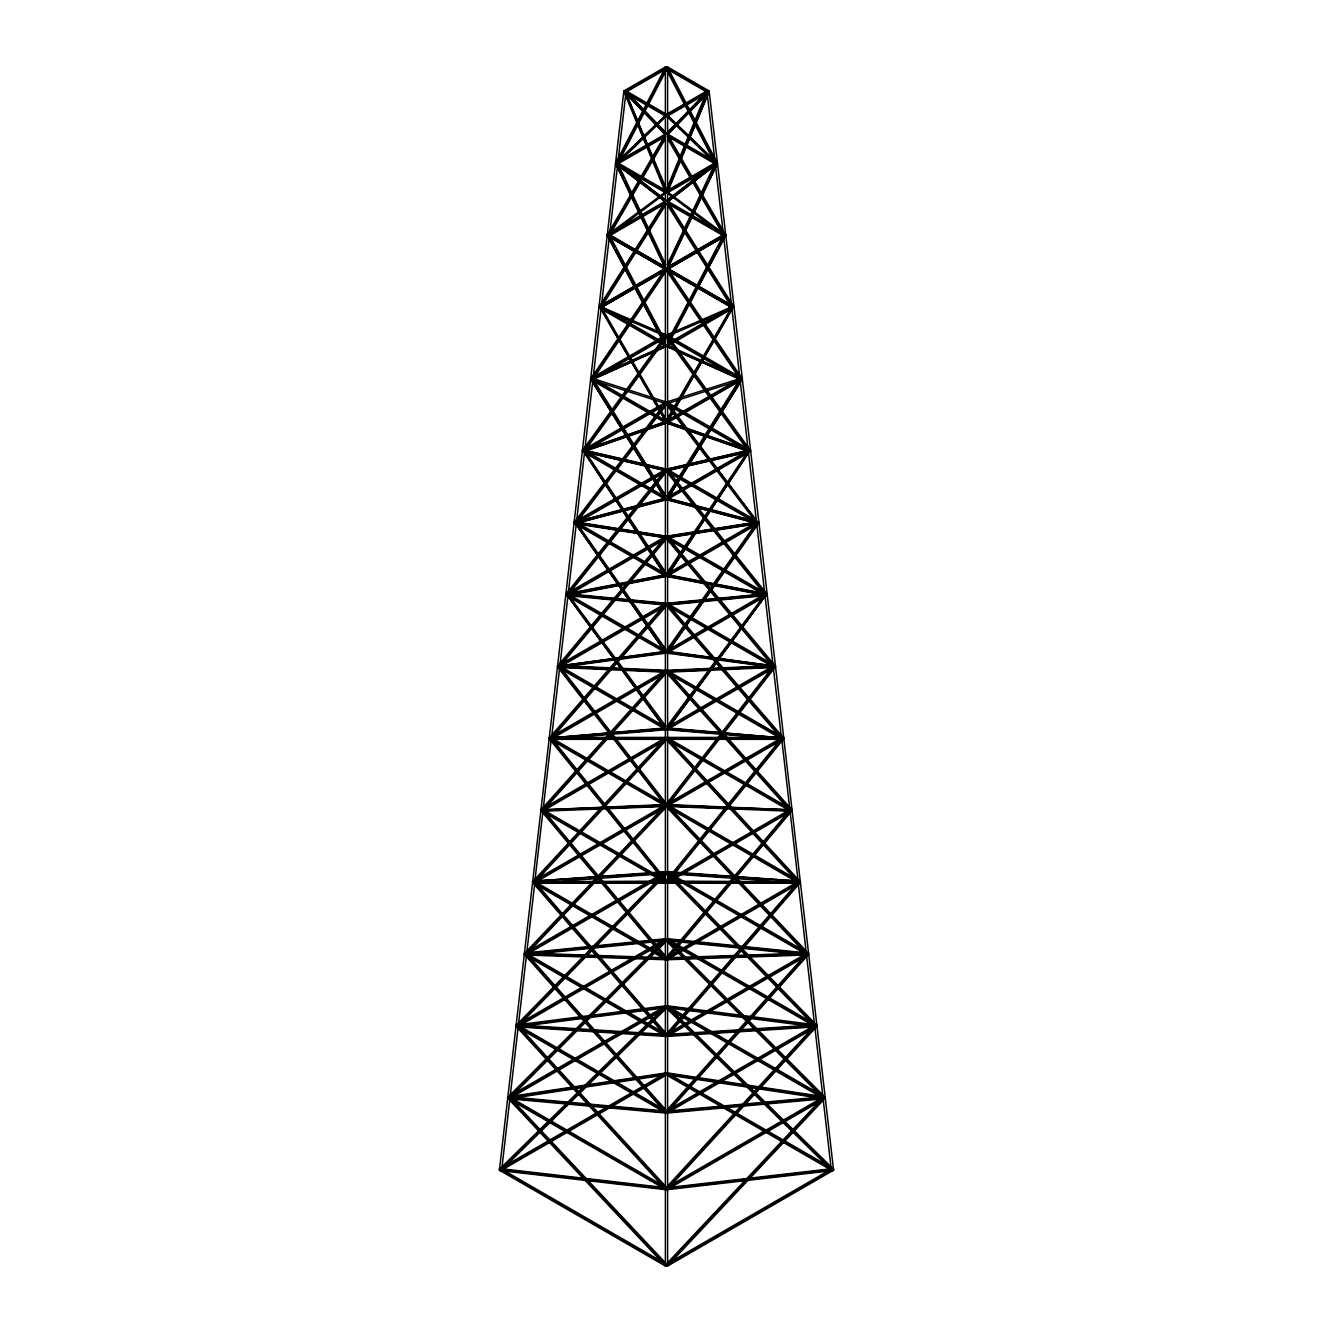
<?xml version="1.0" encoding="UTF-8"?>
<svg xmlns="http://www.w3.org/2000/svg" width="1333" height="1333" viewBox="0 0 1333 1333"><rect width="100%" height="100%" fill="white"/><g stroke="black" fill="none" stroke-linecap="round" stroke-linejoin="round"><path stroke-width="1.5" d="M532.6 881.396L532.6 882.679L534.816 882.846L501.625 1170.357L499.408 1170.174L623.894 90.777L626.11 90.944L592.918 379.738L590.702 379.555L590.702 378.272M534.816 881.563L551.179 739.865M559.477 669.283L551.412 739.099L549.196 738.932L549.196 737.649M567.775 597.417L559.727 667.233L557.494 667.067L557.494 665.767M592.685 381.788L568.025 595.351L565.792 595.184L565.792 593.901M508.456 1096.792L509.156 1098.709L509.523 1097.376L665.167 1073.715M824.894 1097.392L667.2 1111.755L666.8 1113.088L824.494 1098.725L824.894 1097.392L667.017 1188.486L667.017 1189.686L832.808 1170.591L832.175 1168.658L670.282 1187.336M800.017 881.763L799.55 883.096L666.767 883.096L667.233 881.763L800.017 881.763L670.382 881.146M559.393 666.117L558.91 667.466L557.827 666.883M666.75 806.432L667.25 805.099L791.735 809.897L791.235 811.23L666.183 806.415M567.708 594.235L567.192 595.584L566.108 595.018M783.454 738.015L782.921 739.348L666.733 729.768L667.266 728.435L783.454 738.015L668.333 727.985M574.94 521.786L574.39 523.136L575.473 523.702L576.023 522.369M665.784 1266.2L666.15 1265.3L508.456 1097.592L508.106 1098.492L665.784 1266.2L666.85 1265.617M667.117 187.97L707.057 91.144L708.19 90.611L708.939 91.86L667.45 192.502L665.55 191.769M667.1 190.052L707.023 93.227M666.683 192.302L708.939 91.877L667.75 134.033M775.173 666.15L774.606 667.466L666.717 653.103L667.266 651.77L775.173 666.15L670.349 651.687M667.283 1008.931L831.792 1170.374L833.175 1168.858L671.649 1010.314M833.175 1168.858L831.792 1170.374M583.254 449.921L582.671 451.27L583.771 451.837L584.337 450.487M823.477 1098.492L824.894 1096.992L824.494 1097.892M592.652 378.622L592.052 379.955L590.952 379.388L665.65 499.358L590.952 379.555M667.366 264.601L715.371 162.959M668.083 264.9L696.542 204.665M698.309 200.9L707.206 182.071M708.989 178.322L714.321 167.025M666.7 268.916L717.221 163.809L667.416 269.216L665.584 268.366M815.179 1026.61L816.596 1025.127M758.594 522.419L757.977 523.719L666.683 499.758L667.316 498.459L758.594 522.419L757.611 521.786M533.383 881.996L666.167 1035.324L665.75 1036.158L532.967 882.829L534.45 881.413M665.584 67.083L667.416 68.016L617.629 163.842L616.712 163.576L615.779 162.926L665.584 67.083L667.416 67.083L717.221 162.926L715.371 163.842L665.584 68.016L667.416 67.083M621.478 153.978L633.925 130.017M638.707 120.803L654.036 91.31M655.953 87.628L665.534 69.199M616.712 163.576L666.517 67.733L716.288 163.576M750.329 450.554L749.646 451.837L666.65 423.094L667.333 421.795L750.329 450.554L668.283 421.828M663.851 268.15L607.515 235.624L608.198 234.325L663.867 266.4M609.298 234.891L608.614 236.191L607.515 235.624M667.55 341.315L723.702 234.775L725.485 235.724L667.4 345.947L665.6 344.98M668.233 341.715L688.561 303.141M690.494 299.458L716.637 249.871M718.57 246.188L722.453 238.84M666.717 345.547L725.485 235.724M541.698 810.131L666.183 958.677L665.75 959.477L541.265 810.947L542.764 809.548M799.55 882.229L800.017 881.396L670.066 740.715M667.416 268.366L665.584 269.216L615.779 163.809L616.513 162.476M617.629 163.026L616.896 164.292L615.779 163.742L616.896 163.259M665.517 136.566L608.465 235.391L607.515 234.741L665.6 134.116M612.497 227.926L620.795 213.563M622.878 209.964L635.324 188.403M637.391 184.804L640.506 179.422M642.589 175.823L664.367 138.082M665.317 138.732L609.298 235.758L607.515 234.741M666.667 419.812L730.984 308.406M668.35 418.495L730.601 310.689M666.733 422.161L733.117 307.173L667.366 422.644L665.634 421.611M665.25 134.033L625.194 92.394L625.943 91.161L624.81 90.611L624.061 91.86L665.55 192.502L667.45 191.769M790.236 810.964L791.735 809.548L670.016 673.665M666.75 496.476L739.248 380.205M669.549 493.493L704.707 437.124M706.907 433.608L738.749 382.521M742.048 379.555L667.35 499.358L742.048 379.555L740.948 379.955L740.348 378.622M664.517 202.933L599.233 306.59L600.2 307.223L665.484 203.566M604.432 300.008L623.244 270.149M626.577 264.867L647.588 231.492M649.804 227.976L664.201 205.132M603.199 304.157L666.267 204.016M558.31 666.417L557.827 667.166L665.717 806.115L666.2 805.365L558.31 666.417L559.393 665.834L666.017 803.166M666.817 573.14L747.513 452.02M668.549 572.024L746.93 454.353M592.119 376.706L664.484 269.933M594.018 375.506L617.362 341.065M619.695 337.616L630.192 322.119M632.525 318.687L664.034 272.182M593.102 377.339L665.45 270.566M593.818 377.856L666.183 271.099M781.938 739.065L783.454 737.682L669.966 606.632M783.454 737.682L666.8 882.029L667.266 882.796L783.454 739.049L781.921 737.699M667.4 191.852L608.348 236.174L607.515 234.975L666.55 191.202L725.485 234.975L724.652 236.174L665.6 191.852M666.867 649.821L755.794 523.819M668.599 648.804L711.289 588.32M713.655 584.97L752.778 529.518M758.61 523.369L667.316 652.737L758.06 522.703L758.61 523.369L669.816 405.615M583.354 450.854L582.671 450.271L664.467 336.932M586.97 445.855L620.645 399.2M623.044 395.851L653.12 354.195M656.719 349.196L662.734 340.865M584.87 449.238L665.45 337.566M585.537 449.821L666.133 338.149M666.933 726.502L765.292 593.985M669.899 723.886L762.126 599.667M773.623 667.183L775.173 665.817M576.023 523.386L574.406 522.119L663.184 405.615M578.789 517.837L662.568 407.898M576.639 521.103L665.434 404.599M577.272 521.753L666.05 405.232M666.983 803.166L773.607 665.834L774.69 666.417L775.173 667.166L667.283 806.115L666.8 805.365L774.69 666.417M668.749 802.266L720.786 735.249M723.319 731.984L770.291 671.482M667.416 115.221L616.696 164.276L615.779 163.126L666.517 114.571L717.221 163.126L716.304 164.276L665.584 115.221M664.417 470.999L566.125 593.968L567.691 595.284M569.291 591.419L635.258 508.906M639.14 504.057L654.653 484.645M657.252 481.396L662.418 474.931M567.108 594.585L665.4 471.632M568.991 593.668L666 472.315M667.033 879.83L780.621 739.315M668.799 878.997L778.472 743.314M574.39 523.369L574.94 522.703L665.684 652.737L574.406 522.119M559.16 664.234L663.068 539.648M561.06 663.367L662.284 541.981M559.377 667.183L558.827 666.45L665.384 538.665M560.71 665.584L665.95 539.398M667.067 956.511L788.919 811.13M668.833 955.744L729.751 883.046M732.4 879.897L789.353 811.947M791.302 810.131L666.817 958.677L667.25 959.477L791.735 810.947L790.236 809.548M765.309 595.284L766.875 593.968L668.583 470.999M551.079 737.699L549.546 739.049L665.734 882.796L666.2 882.029L549.546 737.682L663.034 606.632M552.778 735.333L589.253 693.21M591.952 690.094L606.815 672.932M609.514 669.799L618.979 658.885M621.678 655.769L624.377 652.653M627.077 649.521L641.939 632.359M644.639 629.243L659.502 612.08M551.062 739.065L550.546 738.299L665.384 605.699M552.429 737.516L665.917 606.465M667.117 1033.175L795.834 884.545M668.883 1032.458L697.342 999.6M700.042 996.467L714.955 979.255M717.671 976.123L792.185 890.077M794.901 886.945L797.601 883.812M799.617 881.996L666.833 1035.324L667.25 1036.158L800.033 882.829L798.55 881.413M667.15 1109.856L802.699 957.927M668.933 1109.156L678.614 1098.309M681.38 1095.209L711.805 1061.101M714.571 1058.002L756.078 1011.497M758.844 1008.398L789.269 974.29M792.035 971.19L805.865 955.694M541.765 810.331L541.265 809.548L662.984 673.665M548.679 802.616L568.041 781.005M570.807 777.922L580.488 767.108M583.254 764.026L602.616 742.398M606.765 737.766L626.127 716.154M628.893 713.072L637.191 703.807M639.957 700.725L660.718 677.564M542.764 810.964L542.264 810.164L665.367 672.748M544.147 809.414L610.531 735.299M613.297 732.217L665.867 673.548M667.166 1186.537L815.163 1025.144M668.949 1185.887L675.931 1178.272M680.113 1173.707L691.294 1161.526M695.476 1156.961L706.64 1144.78M709.439 1141.731L722.003 1128.035M724.802 1124.985L735.966 1112.805M738.749 1109.756L751.329 1096.059M754.111 1093.01L765.275 1080.83M768.075 1077.78L780.638 1064.084M783.437 1061.035L794.601 1048.854M797.401 1045.822L809.964 1032.109M533.45 882.229L532.983 881.396L662.934 740.715M537.682 877.647L567.341 845.522M570.174 842.473L582.888 828.709M585.704 825.644L599.833 810.347M605.482 804.232L615.379 793.535M618.195 790.469L630.909 776.706M633.742 773.657L647.871 758.36M650.687 755.294L662.001 743.064M665.35 739.798L533.983 882.013L532.983 881.396M535.866 881.313L665.817 740.631M667.2 1263.201L823.477 1097.009M668.983 1262.584L671.832 1259.568M674.681 1256.536L693.143 1236.907M695.976 1233.875L714.455 1214.246M717.287 1211.214L818.145 1103.941M667.216 1266.2L824.894 1098.492L824.544 1097.592L666.85 1265.3L667.216 1266.2L666.15 1265.617M526.118 951.762L662.934 807.731M527.985 951.112L569.308 907.606M573.59 903.107L594.968 880.596M599.233 876.098L617.762 856.586M624.894 849.088L644.839 828.076M647.688 825.077L660.518 811.58M665.35 806.848L525.702 953.878L524.685 953.262M527.568 953.228L665.8 807.698M666.983 132.8L707.806 91.327M666.683 133.75L703.891 95.076M667.45 134.983L706.073 94.826M517.854 1023.644L659.985 877.747M519.72 1023.028L538.582 1003.666M548.729 993.252L583.537 957.527M586.437 954.545L589.336 951.562M599.483 941.148L640.107 899.458M650.254 889.044L660.402 878.63M517.821 1026.61L517.404 1025.744L665.35 873.898M519.27 1025.127L665.767 874.781M756.977 523.386L758.594 522.119M509.573 1095.526L662.868 941.798M511.422 1094.96L569.824 1036.391M660.352 945.614L664.734 941.231M510.572 1096.143L665.35 940.948M510.972 1097.042L665.75 941.848M665.717 1008.931L501.208 1170.374L500.192 1169.774L499.825 1168.858L661.351 1010.314M513.538 1156.677L575.789 1095.576M586.153 1085.395L643.956 1028.676M657.286 1015.579L660.252 1012.68M501.208 1170.374L500.825 1169.474L665.334 1008.015M618.179 161.076L665.05 115.971M748.663 451.487L750.329 450.271L668.533 336.932M667.183 200.117L710.556 166.725M668.3 199.567L702.041 173.607M711.672 166.175L714.888 163.709M667.916 201.383L714.488 165.525M667.416 202.066L714.005 166.208M666.267 422.161L599.883 307.173L666.267 422.161L667.366 421.611M740.348 379.588L742.048 378.422M667.416 115.704L665.584 115.704M615.779 163.126L616.712 162.476M607.515 234.975L608.465 234.325M667.4 134.116L725.485 234.741L724.535 235.391L667.483 136.566M582.671 450.554L665.667 421.795L666.35 423.094L583.354 451.837L582.671 450.554L664.717 421.828M574.406 522.419L665.684 498.459L666.317 499.758L575.023 523.719L574.406 522.419L575.389 521.786M557.827 666.15L665.734 651.77L666.283 653.103L558.394 667.466L557.827 666.15L662.651 651.687M549.546 738.015L665.734 728.435L666.267 729.768L550.079 739.348L549.546 738.015L664.667 727.985M666.817 806.415L541.765 811.23L541.265 809.897L664.101 804.582M532.983 881.763L665.767 881.763L666.233 883.096L533.45 883.096L532.983 881.763L662.618 881.146M800.017 881.396L799.017 882.013L667.65 739.798M808.315 953.262L807.298 953.878L667.65 806.848M508.106 1097.392L665.8 1111.755L666.2 1113.088L508.506 1098.725L508.106 1097.392L665.983 1188.486L665.983 1189.686L500.192 1170.591L500.825 1168.658L662.718 1187.336M500.192 1170.591L501.208 1169.974L499.992 1170.524L499.992 1168.724L501.025 1169.324L665.234 1074.515M607.515 235.724L665.6 345.947L607.515 235.724L609.298 234.775L665.45 341.315M665.983 115.171L667.017 114.571L625.527 90.611L624.477 91.211L665.983 115.171L665.983 116.354L624.477 92.41L624.477 90.611L665.983 66.65L667.017 67.25L624.477 91.81M667.017 115.171L665.983 114.571L707.473 90.611L708.523 91.211L667.017 115.171L667.017 116.354L708.523 92.41L708.523 90.611L667.017 66.65L665.983 67.25L708.523 91.81M707.473 91.211L708.523 90.611M621.528 159.393L665.983 133.733M665.234 135.366L617.229 163.076L617.229 164.276L665.234 136.549M667.766 190.202L715.771 162.476M716.821 163.076L667.017 191.835L667.017 193.035L716.821 164.276L716.821 162.476M613.163 231.309L665.983 200.816M665.25 266.883L608.931 234.358L607.881 234.958L665.983 268.5L665.983 269.699L607.881 236.158L607.881 234.358L608.931 234.958L665.25 202.433M607.881 236.158L608.931 235.558M610.681 235.141L665.25 203.632M599.583 306.223L664.184 268.933M667.75 266.883L724.069 234.358L725.119 234.958L667.017 268.5L667.017 269.699L725.119 236.158L725.119 234.358L724.069 234.958L667.75 202.433M669.133 266.4L724.802 234.325L725.485 235.624L669.149 268.15M600.616 306.823L665.217 269.533M600.983 307.423L665.584 270.132M668.05 268.716L720.87 238.224M725.119 235.558L724.069 236.158L724.069 234.958M602.416 306.99L665.217 270.732M593.068 377.072L665.983 334.983M665.234 336.599L592.319 378.705L592.319 379.905M594.101 378.872L665.234 337.799M667.783 343.531L732.384 306.223M665.25 496.876L584.021 449.987L582.988 450.571L665.983 498.492L665.983 499.692L582.988 451.77L582.988 449.987L665.983 402.066M582.988 449.987L584.021 450.571L665.25 403.682M585.787 450.754L665.25 404.882M667.766 420.195L740.681 378.105M580.055 518.754L665.983 469.149M665.234 470.782L575.723 522.453L575.723 523.652M577.522 522.619L665.234 471.982M667.75 496.876L748.979 449.987L750.012 450.571L667.017 498.492L667.017 499.692L750.012 451.77L750.012 449.987L667.017 402.066M667.75 403.682L748.979 450.571L750.012 449.987M569.941 591.669L665.983 536.233M569.208 593.302L665.234 537.849M569.208 594.501L665.234 539.049M667.766 573.523L757.277 521.853M758.31 522.453L667.017 575.156L667.017 576.356L758.31 523.652L758.31 521.853M559.893 664.567L664.184 604.349M558.094 666.2L665.983 728.485L665.983 729.684L558.094 667.4L559.127 665.6M558.094 665.6L559.127 666.2L665.217 604.949M560.926 666.367L665.217 606.148M667.766 650.204L763.792 594.751M665.234 803.532L550.829 737.482L549.796 738.082L665.983 805.165L665.983 806.348L549.796 739.265L549.796 737.482L665.983 670.399M549.796 737.482L550.829 738.082L665.234 672.032M552.612 738.249L665.234 673.232M669.583 725.819L772.074 666.633M667.783 604.949L773.873 666.2L774.906 665.6M774.906 666.2L667.017 728.485L667.017 729.684L774.906 667.4L773.873 665.6M663.467 879.163L542.531 809.348L541.498 809.947L665.983 881.829L665.983 883.013L541.498 811.147L541.498 809.348L662.418 739.532M541.498 809.348L542.531 809.947L665.234 739.099M544.314 810.114L665.234 740.298M538.582 878.114L664.184 805.599M667.766 803.532L782.171 737.482L783.204 738.082L667.017 805.165L667.017 806.348L783.204 739.265L783.204 737.482L667.017 670.399M667.766 672.032L782.171 738.082L783.204 737.482M536.033 880.78L665.217 806.198M534.233 881.829L533.2 881.23L533.2 883.029L534.233 882.429M536.033 881.979L665.217 807.398M528.468 951.029L665.983 871.649L651.654 872.632M525.935 953.695L665.234 873.265M527.718 953.861L665.234 874.465M669.533 879.163L790.469 809.348L791.502 809.947L667.017 881.829L667.017 883.013L791.502 811.147L791.502 809.348L670.582 739.532M667.766 739.099L790.469 809.947L791.502 809.348M520.187 1022.894L662.384 940.798M665.217 940.365L517.637 1025.577L517.637 1026.777M519.437 1025.727L665.217 941.565M667.783 956.861L798.767 881.23L799.8 881.829L667.017 958.494L667.017 959.693L799.8 883.029L799.8 881.23L798.767 881.829M798.767 883.029L799.8 882.429M513.672 1093.743L665.983 1005.815L520.87 1024.377M665.234 1007.448L509.339 1097.442L509.339 1098.642M511.122 1097.609L665.234 1008.648M669.549 1032.492L807.065 953.095M505.357 1165.625L665.983 1072.898L512.555 1096.159M502.824 1169.491L665.234 1075.714M671.382 1108.106L815.363 1024.977M669.566 1185.82L823.661 1096.842M667.766 1263.517L831.975 1168.724L833.008 1169.324L667.017 1265.15L667.017 1266.35L665.983 1265.75M667.766 1074.515L831.975 1169.324L833.008 1168.724L833.008 1170.524L667.017 1266.35M499.992 1170.524L665.983 1266.35L667.017 1265.75M833.008 1169.924L831.975 1170.524L831.975 1169.324M667.833 1073.715L823.477 1097.376L823.844 1098.709L824.544 1096.792M816.612 1026.243L667.816 1006.598M532.967 882.829L534.033 882.246M798.967 883.079L799.617 881.163L667.833 872.315M807.248 954.961L808.315 954.378M541.265 810.947L542.331 810.364M775.173 666.883L774.09 667.466L773.607 666.117M766.892 595.018L765.809 595.584L765.292 594.235M732.667 308.073L733.767 307.506M725.485 235.624L724.386 236.191L723.702 234.891M666.283 345.547L667.4 344.98M716.487 162.476L717.221 163.742L716.104 164.292L715.371 163.026M625.194 92.394L624.061 91.86L625.943 91.144L666.017 132.8M592.652 379.322L663.617 347.463M725.485 234.741L723.702 235.758L667.683 138.732M666.733 334.933L732.017 306.757M666.267 336.816L728.868 309.706M615.779 163.809L666.3 268.916M584.337 451.204L665.4 423.128M666.733 402.016L739.465 378.689M666.267 403.916L737.016 381.205M716.304 163.193L717.221 162.926M577.372 521.27L662.701 498.875M576.023 523.086L665.317 499.658M625.194 91.327L665.883 187.97M666.75 469.083L745.697 450.854M667.7 469.199L746.647 450.954M669.349 469.966L742.231 453.137M666.25 470.999L747.213 452.304M567.108 593.652L664.667 574.873M567.691 594.968L663.234 576.589M666.767 536.166L751.979 522.753M667.716 536.416L754.945 522.686M667.316 537.516L691.66 533.683M695.709 533.033L754.545 523.769M666.233 538.082L755.494 524.036M518.337 1096.576L555.194 1090.961M559.293 1090.344L571.59 1088.478M575.673 1087.861L581.821 1086.928M585.92 1086.295L598.2 1084.429M602.299 1083.812L614.596 1081.946M620.728 1081.013L624.827 1080.397M628.926 1079.763L643.256 1077.597M647.355 1076.964L659.635 1075.098M515.304 1097.775L666.85 1074.748M559.377 666.85L606.198 660.618M610.281 660.068L626.56 657.902M630.626 657.352L657.102 653.837M661.168 653.287L665.234 652.753M665.184 1006.598L516.388 1026.243M534.816 1023.894L540.948 1023.094M545.047 1022.578L553.228 1021.528M557.311 1020.995L563.459 1020.212M567.558 1019.695L573.69 1018.895M577.789 1018.379L581.871 1017.845M598.25 1015.746L604.382 1014.963M608.481 1014.43L614.613 1013.647M618.712 1013.13L624.844 1012.33M628.943 1011.814L635.075 1011.031M639.173 1010.497L645.322 1009.714M649.404 1009.181L655.553 1008.398M659.635 1007.881L663.734 1007.348M525.635 1025.777L666.85 1007.665M833.175 1169.258L667.2 1188.436L666.817 1189.752L824.71 1098.642L824.71 1096.842M667.85 1188.903L673.998 1188.203M678.097 1187.72L684.246 1187.02M690.394 1186.303L696.542 1185.587M702.691 1184.887L708.839 1184.171M712.938 1183.704L719.087 1182.988M725.235 1182.288L731.384 1181.571M735.483 1181.105L743.681 1180.155M747.78 1179.672L753.911 1178.972M760.06 1178.255L766.208 1177.556M770.307 1177.072L778.505 1176.123M782.604 1175.656L788.753 1174.94M792.852 1174.473L801.05 1173.523M805.149 1173.057L813.347 1172.107M817.446 1171.64L823.594 1170.924M529.168 952.612L666.167 938.665M526.152 953.612L665.184 939.448M549.213 951.879L557.394 951.046M563.526 950.429L571.707 949.579M575.806 949.163L583.971 948.33M602.383 946.463L610.564 945.63M614.646 945.214L622.828 944.381M628.959 943.747L635.091 943.131M641.24 942.498L649.404 941.665M655.553 941.048L663.717 940.215M538.015 953.712L666.833 940.581M666.783 603.249L758.244 594.451M667.733 603.632L763.259 594.435M673.398 604.016L681.53 603.232M685.595 602.833L695.743 601.866M703.874 601.083L709.972 600.483M714.038 600.1L738.432 597.751M742.498 597.367L750.629 596.584M754.695 596.184L762.826 595.401M666.217 605.165L763.776 595.784M670.299 1110.772L823.877 1096.776M673.981 1111.722L682.179 1110.989M688.328 1110.422L696.509 1109.673M702.658 1109.123L710.856 1108.373M716.987 1107.806L725.185 1107.056M733.383 1106.323L739.515 1105.757M747.713 1105.007L755.894 1104.257M762.043 1103.707L770.241 1102.958M776.373 1102.391L784.57 1101.658M790.719 1101.091L798.9 1100.342M805.049 1099.792L813.247 1099.042M553.145 738.549L561.443 737.865M567.675 737.366L578.039 736.499M584.271 735.983L594.635 735.133M600.866 734.616L611.247 733.767M617.462 733.25L627.843 732.4M631.992 732.05L642.356 731.2M648.588 730.684L658.969 729.834M800.4 881.396L800.4 882.679L798.184 882.846L831.375 1170.357L833.592 1170.174L709.106 90.777L706.89 90.944L740.082 379.738L742.298 379.555L742.298 378.272M706.89 92.244L709.106 92.06L709.106 90.777M715.188 164.109L717.404 163.942L717.404 162.659M723.486 235.991L725.702 235.808L725.702 234.525M731.784 307.856L734 307.69L734 306.407M748.38 451.604L750.596 451.437L750.596 450.154M756.677 523.486L758.91 523.302L758.91 522.019M789.886 810.981L792.102 810.814L792.102 809.514M806.482 954.728L808.698 954.561L808.698 953.262M814.78 1026.593L816.996 1026.427L816.996 1025.144M537.532 880.863L647.505 872.932M665.167 872.315L533.383 881.163L534.033 883.079M537.116 882.213L545.414 881.613M570.324 879.813L580.688 879.064M588.986 878.464L597.284 877.864M607.665 877.114L618.029 876.364M626.343 875.764L636.707 875.015M645.005 874.415L655.386 873.665M536.116 882.929L666.833 873.498M670.349 1034.208L815.596 1024.894M667.866 1035.674L678.23 1035.008M686.528 1034.475L698.975 1033.675M709.356 1033.008L719.737 1032.359M728.035 1031.825L740.481 1031.026M748.779 1030.492L761.226 1029.693M769.524 1029.159L781.971 1028.36M790.269 1027.826L802.733 1027.027M666.8 670.332L762.243 666.083M667.8 670.816L771.54 666.2M669.349 671.582L679.73 671.132M690.111 670.666L708.773 669.832M721.22 669.283L739.898 668.45M750.279 668L768.941 667.166M666.2 672.249L772.024 667.55M541.265 809.897L665.75 805.099L666.25 806.432M545.414 810.481L564.076 809.748M578.605 809.198L597.284 808.481M611.797 807.915L632.542 807.115M647.072 806.565L663.667 805.915M544.83 810.531L563.509 809.798M578.022 809.248L598.784 808.448M613.297 807.881L634.041 807.082M646.505 806.615L665.167 805.898M670.366 957.677L807.298 953.028M686.528 958.444L707.273 957.744M723.869 957.177L746.697 956.394M765.375 955.761L786.12 955.061M665.384 68.283L667.616 68.283M665.384 116.021L667.616 116.021M665.384 192.685L667.616 192.685M665.384 269.349L667.616 269.349M665.384 346.013L667.616 346.013M665.384 422.678L667.616 422.678M665.384 499.342L667.616 499.342M665.384 576.023L667.616 576.023M665.384 652.687L667.616 652.687M665.384 729.351L667.616 729.351M556.228 737.416L562.459 737.416M568.674 737.416L666.2 737.416M666.8 737.416L764.326 737.416M770.541 737.416L776.772 737.416M553.145 737.982L665.184 737.999M667.816 737.999L779.855 737.982M552.695 739.332L780.305 739.332M665.384 806.015L667.616 806.015M536.516 882.479L665.167 882.479M667.833 882.479L796.484 882.479M665.384 882.679L667.616 882.679M665.384 959.343L667.616 959.343M665.384 1036.008L667.616 1036.008M665.384 1112.672L667.616 1112.672M665.384 1189.336L667.616 1189.336M525.702 953.028L662.634 957.677M546.88 955.061L567.625 955.761M586.303 956.394L609.131 957.177M625.727 957.744L646.472 958.444M668.899 804.582L791.735 809.897M669.333 805.915L685.928 806.565M700.458 807.115L721.203 807.915M735.716 808.481L754.395 809.198M768.924 809.748L787.586 810.481M667.833 805.898L686.495 806.615M698.959 807.082L719.703 807.881M734.216 808.448L754.978 809.248M769.491 809.798L788.17 810.531M570.757 666.083L666.2 670.332M561.46 666.2L665.2 670.816M564.059 667.166L582.721 668M593.102 668.45L611.78 669.283M624.227 669.832L642.889 670.666M653.27 671.132L663.651 671.582M560.976 667.55L666.8 672.249M517.404 1024.894L662.651 1034.208M530.267 1027.027L542.731 1027.826M551.029 1028.36L563.476 1029.159M571.774 1029.693L584.221 1030.492M592.519 1031.026L604.965 1031.825M613.263 1032.359L623.644 1033.008M634.025 1033.675L646.472 1034.475M654.77 1035.008L665.134 1035.674M681.346 872.632L666.833 871.582L804.532 951.029M685.495 872.932L795.468 880.863M677.614 873.665L687.995 874.415M696.293 875.015L706.657 875.764M714.971 876.364L725.335 877.114M735.716 877.864L744.014 878.464M752.312 879.064L762.676 879.813M787.586 881.613L795.884 882.213M666.167 873.498L796.884 882.929M626.11 92.244L623.894 92.06L623.894 90.777M617.812 164.109L615.596 163.942L615.596 162.659M609.514 235.991L607.298 235.808L607.298 234.525M601.216 307.856L599 307.69L599 306.407M584.62 451.604L582.404 451.437L582.404 450.154M576.323 523.486L574.09 523.302L574.09 522.019M543.114 810.981L540.898 810.814L540.898 809.514M526.518 954.728L524.302 954.561L524.302 953.262M518.22 1026.593L516.004 1026.427L516.004 1025.144M674.031 729.834L684.412 730.684M690.644 731.2L701.008 732.05M705.157 732.4L715.538 733.25M721.753 733.767L732.134 734.616M738.365 735.133L748.729 735.983M754.961 736.499L765.325 737.366M771.557 737.865L779.855 738.549M509.123 1096.776L662.701 1110.772M519.753 1099.042L527.951 1099.792M534.1 1100.342L542.281 1101.091M548.43 1101.658L556.627 1102.391M562.759 1102.958L570.957 1103.707M577.106 1104.257L585.287 1105.007M593.485 1105.757L599.617 1106.323M607.815 1107.056L616.013 1107.806M622.144 1108.373L630.342 1109.123M636.491 1109.673L644.672 1110.422M650.821 1110.989L659.019 1111.722M574.756 594.451L666.217 603.249M569.741 594.435L665.267 603.632M570.174 595.401L578.305 596.184M582.371 596.584L590.502 597.367M594.568 597.751L618.962 600.1M623.028 600.483L629.126 601.083M637.257 601.866L647.405 602.833M651.47 603.232L659.602 604.016M569.224 595.784L666.783 605.165M666.833 938.665L803.832 952.612M667.816 939.448L806.848 953.612M669.283 940.215L677.447 941.048M683.596 941.665L691.76 942.498M697.909 943.131L704.041 943.747M710.172 944.381L718.354 945.214M722.436 945.63L730.617 946.463M749.029 948.33L757.194 949.163M761.293 949.579L769.474 950.429M775.606 951.046L783.787 951.879M666.167 940.581L794.985 953.712M499.825 1169.258L665.8 1188.436L666.183 1189.752L508.29 1098.642L508.29 1096.842M509.406 1170.924L515.554 1171.64M519.653 1172.107L527.851 1173.057M531.95 1173.523L540.148 1174.473M544.247 1174.94L550.396 1175.656M554.495 1176.123L562.693 1177.072M566.792 1177.556L572.94 1178.255M579.089 1178.972L585.22 1179.672M589.319 1180.155L597.517 1181.105M601.616 1181.571L607.765 1182.288M613.913 1182.988L620.062 1183.704M624.161 1184.171L630.309 1184.887M636.458 1185.587L642.606 1186.303M648.754 1187.02L654.903 1187.72M659.002 1188.203L665.15 1188.903M812.13 1024.377L666.85 1005.749L819.328 1093.743M669.266 1007.348L673.365 1007.881M677.447 1008.398L683.596 1009.181M687.678 1009.714L693.827 1010.497M697.925 1011.031L704.057 1011.814M708.156 1012.33L714.288 1013.13M718.387 1013.647L724.519 1014.43M728.618 1014.963L734.75 1015.746M751.129 1017.845L755.211 1018.379M759.31 1018.895L765.442 1019.695M769.541 1020.212L775.689 1020.995M779.772 1021.528L787.953 1022.578M792.052 1023.094L798.184 1023.894M666.15 1007.665L807.365 1025.777M667.766 652.753L671.832 653.287M675.898 653.837L702.374 657.352M706.44 657.902L722.719 660.068M726.802 660.618L773.623 666.85M820.445 1096.159L666.85 1072.832L827.643 1165.625M673.365 1075.098L685.645 1076.964M689.744 1077.597L704.074 1079.763M708.173 1080.397L712.272 1081.013M718.404 1081.946L730.701 1083.812M734.8 1084.429L747.08 1086.295M751.179 1086.928L757.327 1087.861M761.41 1088.478L773.707 1090.344M777.806 1090.961L814.663 1096.576M666.15 1074.748L817.696 1097.775M581.021 522.753L666.233 536.166M578.055 522.686L665.284 536.416M578.455 523.769L637.291 533.033M641.34 533.683L665.684 537.516M577.506 524.036L666.767 538.082M668.333 574.873L765.892 593.652M669.766 576.589L765.309 594.968M587.303 450.854L666.25 469.083M586.353 450.954L665.3 469.199M590.769 453.137L663.651 469.966M585.787 452.304L666.75 470.999M670.299 498.875L755.628 521.27M667.683 499.658L756.977 523.086M615.779 162.926L616.696 163.193M593.535 378.689L666.267 402.016M595.984 381.205L666.733 403.916M667.6 423.128L748.663 451.204M600.983 306.757L666.267 334.933M604.132 309.706L666.733 336.816M669.383 347.463L740.348 379.322M708.19 91.677L707.057 91.144L707.806 92.394M716.104 163.259L717.221 163.809M599.233 307.506L600.333 308.073M790.669 810.364L791.735 810.947M798.967 882.246L800.033 882.829M524.685 954.378L525.752 954.961M624.477 90.611L625.527 91.211M667.017 133.733L711.472 159.393M667.766 135.366L715.771 163.076L715.771 164.276L667.766 136.549M617.229 162.476L665.234 190.202M616.179 163.076L665.983 191.835L665.983 193.035L616.179 164.276L616.179 162.476M667.017 200.816L719.837 231.309M724.069 235.558L725.119 236.158M667.75 203.632L722.319 235.141M668.816 268.933L733.417 306.223M667.783 269.533L732.384 306.823M607.881 235.558L608.931 236.158L608.931 234.958M612.13 238.224L664.95 268.716M667.416 270.132L732.017 307.423M667.783 270.732L730.584 306.99M667.017 334.983L739.932 377.072M667.766 336.599L740.681 378.705L740.681 379.905M667.766 337.799L738.899 378.872M600.616 306.223L665.217 343.531M667.75 404.882L747.213 450.754M592.319 378.105L665.234 420.195M667.017 469.149L752.945 518.754M667.766 470.782L757.277 522.453L757.277 523.652M667.766 471.982L755.478 522.619M667.017 536.233L763.059 591.669M667.766 537.849L763.792 593.302M667.766 539.049L763.792 594.501M575.723 521.853L665.234 573.523M574.69 522.453L665.983 575.156L665.983 576.356L574.69 523.652L574.69 521.853M668.816 604.349L773.107 664.567M667.783 606.148L772.074 666.367M569.208 594.751L665.234 650.204M667.766 673.232L780.388 738.249M560.926 666.633L663.417 725.819M667.766 740.298L788.686 810.114M668.816 805.599L794.418 878.114M667.783 806.198L796.967 880.78M798.767 882.429L799.8 883.029M667.783 807.398L796.967 881.979M667.766 873.265L807.065 953.695M667.766 874.465L805.282 953.861M670.616 940.798L812.813 1022.894M667.783 940.365L815.363 1025.577L815.363 1026.777M667.783 941.565L813.563 1025.727M665.217 956.861L534.233 881.23L533.2 881.829L665.983 958.494L665.983 959.693L533.2 883.029M533.2 882.429L534.233 883.029M667.766 1007.448L823.661 1097.442L823.661 1098.642M667.766 1008.648L821.878 1097.609M525.935 953.095L663.451 1032.492M833.008 1170.524L831.975 1169.924L832.808 1170.591M667.766 1075.714L830.176 1169.491M517.637 1024.977L661.618 1108.106M509.339 1096.842L663.434 1185.82M665.234 1263.517L501.025 1168.724L499.992 1169.324L665.983 1265.15L665.983 1266.35M499.992 1169.924L501.025 1170.524L501.025 1169.324M499.825 1168.858L500.825 1169.474M516.404 1025.127L517.404 1025.744M541.265 809.548L542.264 810.164M549.546 737.682L550.546 738.299M557.827 665.817L558.827 666.45M582.671 450.271L584.337 451.487M590.952 378.422L592.652 379.588M724.535 234.325L725.485 234.975M716.288 162.476L717.221 163.126M622.444 166.725L665.817 200.117M618.112 163.709L621.328 166.175M630.959 173.607L664.7 199.567M618.512 165.525L665.084 201.383M618.995 166.208L665.584 202.066M667.95 115.971L714.821 161.076M672.748 1012.68L675.714 1015.579M689.044 1028.676L746.847 1085.395M757.211 1095.576L819.462 1156.677M667.666 1008.015L832.175 1169.474M670.132 941.798L823.427 1095.526M668.266 941.231L672.648 945.614M763.176 1036.391L821.578 1094.96M667.65 940.948L822.428 1096.143M667.25 941.848L822.028 1097.042M673.015 877.747L815.146 1023.644M672.598 878.63L682.746 889.044M692.893 899.458L733.517 941.148M743.664 951.562L746.563 954.545M749.463 957.527L784.271 993.252M794.418 1003.666L813.28 1023.028M667.65 873.898L815.596 1025.744M667.233 874.781L813.73 1025.127M629.109 95.076L666.317 133.75M626.927 94.826L665.55 134.983M670.066 807.731L806.882 951.762M672.482 811.58L685.312 825.077M688.161 828.076L708.106 849.088M715.238 856.586L733.767 876.098M738.032 880.596L759.41 903.107M763.692 907.606L805.015 951.112M667.2 807.698L805.432 953.228M509.523 1097.009L665.8 1263.201M514.855 1103.941L615.713 1211.214M618.545 1214.246L637.024 1233.875M639.857 1236.907L658.319 1256.536M661.168 1259.568L664.017 1262.584M670.999 743.064L682.313 755.294M685.129 758.36L699.258 773.657M702.091 776.706L714.805 790.469M717.621 793.535L727.518 804.232M733.167 810.347L747.296 825.644M750.112 828.709L762.826 842.473M765.659 845.522L795.318 877.647M667.183 740.631L797.134 881.313M517.837 1025.144L665.834 1186.537M523.036 1032.109L535.599 1045.822M538.399 1048.854L549.563 1061.035M552.362 1064.084L564.925 1077.78M567.725 1080.83L578.889 1093.01M581.671 1096.059L594.251 1109.756M597.034 1112.805L608.198 1124.985M610.997 1128.035L623.561 1141.731M626.36 1144.78L637.524 1156.961M641.706 1161.526L652.887 1173.707M657.069 1178.272L664.051 1185.887M672.282 677.564L693.043 700.725M695.809 703.807L704.107 713.072M706.873 716.154L726.235 737.766M730.384 742.398L749.746 764.026M752.512 767.108L762.193 777.922M764.959 781.005L784.321 802.616M667.633 672.748L790.736 810.164M667.133 673.548L719.703 732.217M722.469 735.299L788.853 809.414M530.301 957.927L665.85 1109.856M527.135 955.694L540.965 971.19M543.731 974.29L574.156 1008.398M576.922 1011.497L618.429 1058.002M621.195 1061.101L651.62 1095.209M654.386 1098.309L664.067 1109.156M673.498 612.08L688.361 629.243M691.061 632.359L705.923 649.521M708.623 652.653L711.322 655.769M714.021 658.885L723.486 669.799M726.185 672.932L741.048 690.094M743.747 693.21L780.222 735.333M667.616 605.699L782.454 738.299M667.083 606.465L780.571 737.516M537.166 884.545L665.883 1033.175M535.399 883.812L538.099 886.945M540.815 890.077L615.329 976.123M618.045 979.255L632.958 996.467M635.658 999.6L664.117 1032.458M544.081 811.13L665.933 956.511M543.647 811.947L600.6 879.897M603.249 883.046L664.167 955.744M669.932 539.648L773.84 664.234M670.716 541.981L771.94 663.367M667.616 538.665L774.173 666.45M667.05 539.398L772.29 665.584M552.379 739.315L665.967 879.83M554.528 743.314L664.201 878.997M670.582 474.931L675.748 481.396M678.347 484.645L693.86 504.057M697.742 508.906L763.709 591.419M667.6 471.632L765.892 594.585M667 472.315L764.009 593.668M562.709 671.482L609.681 731.984M612.214 735.249L664.251 802.266M670.432 407.898L754.211 517.837M667.566 404.599L756.361 521.103M666.95 405.232L755.728 521.753M567.708 593.985L666.067 726.502M570.874 599.667L663.101 723.886M670.266 340.865L676.281 349.196M679.88 354.195L709.956 395.851M712.355 399.2L746.03 445.855M667.55 337.566L748.13 449.238M666.867 338.149L747.463 449.821M577.206 523.819L666.133 649.821M580.222 529.518L619.345 584.97M621.711 588.32L664.401 648.804M668.516 269.933L740.881 376.706M668.966 272.182L700.475 318.687M702.808 322.119L713.305 337.616M715.638 341.065L738.982 375.506M667.55 270.566L739.898 377.339M666.817 271.099L739.182 377.856M585.487 452.02L666.183 573.14M586.07 454.353L664.451 572.024M668.483 202.933L733.767 306.59L732.8 307.223L667.516 203.566M668.799 205.132L683.196 227.976M685.412 231.492L706.423 264.867M709.756 270.149L728.568 300.008M666.733 204.016L729.801 304.157M593.752 380.205L666.25 496.476M594.251 382.521L626.093 433.608M628.293 437.124L663.451 493.493M668.633 138.082L690.411 175.823M692.494 179.422L695.609 184.804M697.676 188.403L710.122 209.964M712.205 213.563L720.503 227.926M602.016 308.406L666.333 419.812M602.399 310.689L664.65 418.495M610.547 238.84L614.43 246.188M616.363 249.871L642.506 299.458M644.439 303.141L664.767 341.715M667.466 69.199L677.047 87.628M678.964 91.31L694.293 120.803M699.075 130.017L711.522 153.978M617.629 162.959L665.634 264.601M618.679 167.025L624.011 178.322M625.794 182.071L634.691 200.9M636.458 204.665L664.917 264.9M509.523 1098.492L508.106 1096.992L508.506 1097.892M749.746 449.921L750.329 451.27L749.229 451.837L748.663 450.487M625.977 93.227L665.9 190.052M624.81 91.677L666.317 192.302M758.06 521.786L758.61 523.136L757.527 523.702L756.977 522.369M740.315 381.788L764.975 595.351L767.208 595.184L767.208 593.901M765.225 597.417L773.273 667.233L775.506 667.067L775.506 665.767M773.523 669.283L781.588 739.099L783.804 738.932L783.804 737.649M781.821 739.865L798.184 881.563M833.592 1168.891L833.592 1170.174M825.294 1097.009L825.294 1098.309L823.078 1098.475L823.078 1097.192M790.469 809.947L790.469 811.147M782.171 738.082L782.171 739.265M773.873 666.2L773.873 667.4M765.575 594.335L765.575 595.518M748.979 450.571L748.979 451.77M707.473 90.611L707.473 92.41L665.983 68.45L665.983 66.65M667.616 113.572L667.616 66.817L665.384 66.817L665.384 113.572M667.616 114.905L667.616 1266L665.384 1266L665.384 114.905M667.017 66.65L667.017 68.45L625.527 92.41L625.527 90.611M584.021 450.571L584.021 451.77M567.425 594.335L567.425 595.518M559.127 666.2L559.127 667.4M550.829 738.082L550.829 739.265M542.531 809.947L542.531 811.147M509.922 1097.192L509.922 1098.475L507.706 1098.309L507.706 1097.009M499.408 1168.891L499.408 1170.174M667.216 1035.091L666.8 1036.424L816.179 1026.843L816.596 1025.51L667.216 1035.091M541.698 809.281L541.265 810.631L542.331 811.214L542.764 809.864L541.698 809.281M667.216 958.427L666.783 959.76L807.865 954.978L808.315 953.645L667.216 958.427M549.996 737.416L549.546 738.765L550.612 739.332L551.079 737.982L549.996 737.416M516.771 1025.727L516.388 1026.61L665.784 1189.519L666.15 1188.636L516.771 1025.727M667.283 575.106L666.7 576.423L766.292 595.601L766.875 594.285L667.283 575.106M525.085 953.861L524.685 954.711L665.767 1112.838L666.167 1111.989L525.085 953.861M667.35 345.147L666.617 346.413L741.315 379.955L742.048 378.689L667.35 345.147M667.366 268.5L600.017 308.073L599.233 306.823L665.634 268.5L732.983 308.073L733.767 306.823L667.366 268.5M749.746 450.854L667.333 576.056L749.746 450.854M566.625 594.568L665.7 729.434L566.625 594.568M766.375 594.568L667.3 729.434L766.375 594.568M807.915 953.861L666.833 1111.989L667.233 1112.838L808.315 954.711L807.915 953.861M816.229 1025.727L666.85 1188.636L667.216 1189.519L816.612 1026.61L816.229 1025.727M583.254 450.854L665.667 576.056L583.254 450.854M733.417 306.823L667.017 345.164L667.017 346.363L733.417 308.023L733.417 306.823M741.715 378.705L667.017 421.828L667.017 423.028L741.715 379.905L741.715 378.705M766.608 594.335L667.017 651.82L667.017 653.02L766.608 595.518L766.608 594.335M808.115 953.695L667.017 1035.158L667.017 1036.358L808.115 954.895L808.115 953.695M816.413 1025.577L667.017 1111.822L667.017 1113.022L816.413 1026.777L816.413 1025.577M791.302 809.281L790.236 809.864L790.669 811.214L791.735 810.631L791.302 809.281M783.004 737.416L781.921 737.982L782.388 739.332L783.454 738.765L783.004 737.416M665.65 345.147L590.952 378.689L591.685 379.955L666.383 346.413L665.65 345.147M665.717 575.106L566.125 594.285L566.708 595.601L666.3 576.423L665.717 575.106M665.784 958.427L524.685 953.645L525.135 954.978L666.217 959.76L665.784 958.427M665.784 1035.091L516.404 1025.51L516.821 1026.843L666.2 1036.424L665.784 1035.091M665.983 345.164L599.583 306.823L599.583 308.023L665.983 346.363L665.983 345.164M665.983 421.828L591.285 378.705L591.285 379.905L665.983 423.028L665.983 421.828M665.983 651.82L566.392 594.335L566.392 595.518L665.983 653.02L665.983 651.82M665.983 1035.158L524.885 953.695L524.885 954.895L665.983 1036.358L665.983 1035.158M665.983 1111.822L516.587 1025.577L516.587 1026.777L665.983 1113.022L665.983 1111.822"/></g></svg>
